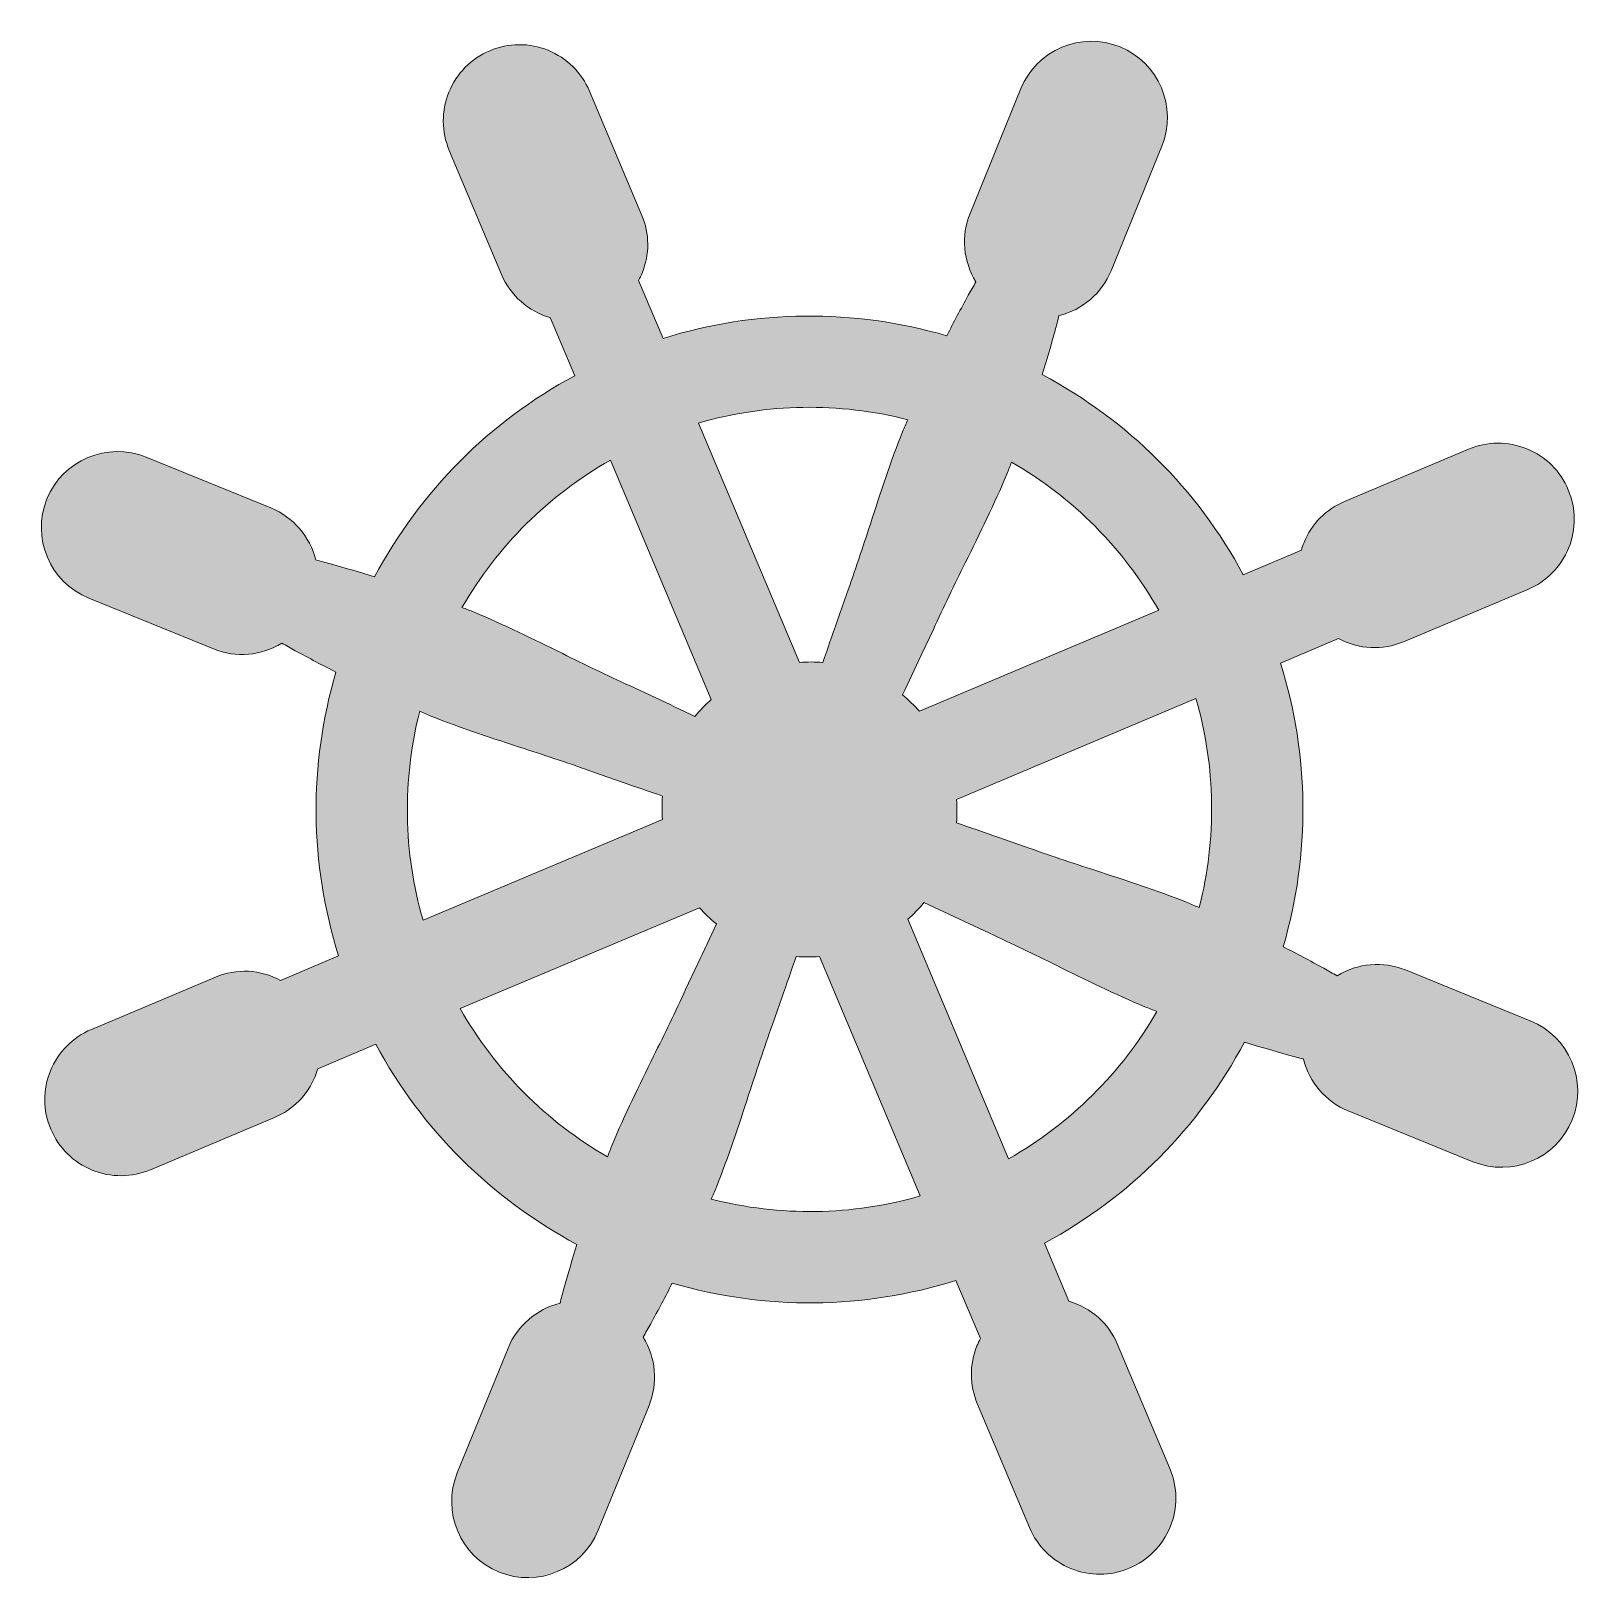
# Model space of a CAD drawing. Header units: inches. Extents: x 8.6 to 91.4, y 33.6 to 116.4.
import ezdxf

# ---------------------------------------------------------------- set-up
doc = ezdxf.new("R2010")
doc.units = ezdxf.units.IN
doc.header["$MEASUREMENT"] = 0
doc.layers.add('Layer 1', color=7, linetype='Continuous')

msp = doc.modelspace()

# ---------------------------------------------------------------- hatches: boundary and pattern name
at = {"layer": 'Layer 1', "true_color": 0xffffff}
h = msp.add_hatch(color=7, dxfattribs=at)
h.dxf.hatch_style = 2
edge = h.paths.add_edge_path()
edge.add_spline(control_points=[(88.326, 63.764), (88.326, 63.764), (81.695, 66.466), (81.695, 66.466), (80.495, 66.955), (79.148, 66.828), (78.055, 66.152), (77.824, 66.285), (77.592, 66.42), (77.344, 66.557), (76.612, 66.958), (75.897, 67.337), (75.188, 67.699), (76.633, 72.649), (76.587, 77.861), (75.047, 82.785), (75.047, 82.785), (78.131, 84.087), (78.131, 84.087), (79.202, 83.512), (80.463, 83.444), (81.59, 83.918), (81.59, 83.918), (88.188, 86.697), (88.188, 86.697), (89.184, 87.116), (89.957, 87.897), (90.366, 88.901), (90.774, 89.901), (90.766, 91.001), (90.345, 91.996), (89.929, 92.994), (89.145, 93.766), (88.144, 94.175), (87.14, 94.583), (86.042, 94.575), (85.047, 94.156), (85.047, 94.156), (78.449, 91.377), (78.449, 91.377), (77.465, 90.961), (76.697, 90.185), (76.295, 89.195), (76.24, 89.06), (76.195, 88.922), (76.155, 88.784), (76.155, 88.784), (73.067, 87.484), (73.067, 87.484), (70.617, 92.029), (66.923, 95.7), (62.374, 98.123), (62.607, 98.885), (62.837, 99.658), (63.059, 100.466), (63.133, 100.739), (63.203, 100.997), (63.266, 101.26), (64.513, 101.568), (65.543, 102.442), (66.032, 103.644), (66.032, 103.644), (68.733, 110.274), (68.733, 110.274), (69.575, 112.342), (68.578, 114.707), (66.511, 115.547), (64.446, 116.387), (62.078, 115.393), (61.237, 113.328), (61.237, 113.328), (58.537, 106.697), (58.537, 106.697), (58.048, 105.497), (58.174, 104.148), (58.849, 103.059), (58.717, 102.827), (58.583, 102.592), (58.443, 102.344), (58.043, 101.615), (57.664, 100.899), (57.302, 100.188), (52.353, 101.634), (47.143, 101.586), (42.213, 100.047), (42.213, 100.047), (40.914, 103.135), (40.914, 103.135), (40.985, 103.263), (41.047, 103.392), (41.101, 103.525), (41.506, 104.522), (41.499, 105.608), (41.085, 106.591), (41.085, 106.591), (38.307, 113.188), (38.307, 113.188), (37.887, 114.186), (37.104, 114.959), (36.102, 115.367), (35.102, 115.773), (34.001, 115.768), (33.004, 115.345), (32.01, 114.928), (31.237, 114.145), (30.829, 113.142), (30.421, 112.141), (30.428, 111.041), (30.847, 110.045), (30.847, 110.045), (33.626, 103.448), (33.626, 103.448), (34.101, 102.321), (35.051, 101.49), (36.22, 101.153), (36.22, 101.153), (37.52, 98.065), (37.52, 98.065), (32.975, 95.618), (29.304, 91.923), (26.878, 87.371), (26.12, 87.604), (25.343, 87.835), (24.537, 88.059), (24.265, 88.133), (24.004, 88.202), (23.745, 88.269), (23.437, 89.514), (22.56, 90.542), (21.36, 91.032), (21.36, 91.032), (14.729, 93.733), (14.729, 93.733), (12.662, 94.575), (10.296, 93.578), (9.456, 91.51), (8.614, 89.445), (9.611, 87.08), (11.678, 86.238), (11.678, 86.238), (18.309, 83.537), (18.309, 83.537), (19.509, 83.048), (20.855, 83.174), (21.947, 83.847), (22.178, 83.715), (22.414, 83.581), (22.66, 83.443), (23.393, 83.041), (24.107, 82.666), (24.819, 82.302), (23.37, 77.349), (23.42, 72.14), (24.96, 67.212), (24.96, 67.212), (21.872, 65.914), (21.872, 65.914), (20.804, 66.489), (19.542, 66.561), (18.413, 66.082), (18.413, 66.082), (11.816, 63.304), (11.816, 63.304), (10.822, 62.885), (10.047, 62.104), (9.638, 61.1), (9.233, 60.1), (9.238, 58.998), (9.659, 58.003), (10.076, 57.006), (10.859, 56.232), (11.862, 55.826), (12.863, 55.417), (13.964, 55.425), (14.959, 55.845), (14.959, 55.845), (21.557, 58.623), (21.557, 58.623), (22.542, 59.036), (23.304, 59.812), (23.71, 60.804), (23.764, 60.94), (23.81, 61.079), (23.854, 61.217), (23.854, 61.217), (26.938, 62.515), (26.938, 62.515), (29.388, 57.974), (33.083, 54.299), (37.635, 51.876), (37.4, 51.119), (37.167, 50.339), (36.943, 49.533), (36.87, 49.262), (36.803, 49.002), (36.736, 48.743), (35.491, 48.433), (34.461, 47.558), (33.973, 46.355), (33.973, 46.355), (31.275, 39.724), (31.275, 39.724), (30.431, 37.66), (31.429, 35.291), (33.494, 34.452), (35.562, 33.61), (37.927, 34.606), (38.768, 36.671), (38.768, 36.671), (41.469, 43.302), (41.469, 43.302), (41.956, 44.502), (41.832, 45.849), (41.155, 46.941), (41.291, 47.173), (41.424, 47.407), (41.559, 47.654), (41.961, 48.387), (42.339, 49.103), (42.701, 49.813), (47.656, 48.368), (52.861, 48.414), (57.79, 49.956), (57.79, 49.956), (59.09, 46.865), (59.09, 46.865), (59.021, 46.741), (58.961, 46.61), (58.905, 46.475), (58.5, 45.482), (58.507, 44.392), (58.924, 43.41), (58.924, 43.41), (61.699, 36.812), (61.699, 36.812), (62.119, 35.818), (62.903, 35.042), (63.904, 34.634), (64.905, 34.226), (66.001, 34.234), (67.001, 34.655), (67.995, 35.074), (68.77, 35.855), (69.179, 36.855), (69.587, 37.859), (69.579, 38.959), (69.16, 39.953), (69.16, 39.953), (66.381, 46.553), (66.381, 46.553), (65.907, 47.68), (64.956, 48.515), (63.786, 48.849), (63.786, 48.849), (62.488, 51.933), (62.488, 51.933), (67.03, 54.384), (70.704, 58.079), (73.127, 62.632), (73.888, 62.394), (74.664, 62.164), (75.47, 61.944), (75.739, 61.867), (76.004, 61.8), (76.261, 61.733), (76.571, 60.489), (77.449, 59.458), (78.648, 58.969), (78.648, 58.969), (85.279, 56.269), (85.279, 56.269), (87.347, 55.43), (89.712, 56.424), (90.553, 58.491), (91.387, 60.559), (90.394, 62.922), (88.326, 63.764)], knot_values=[0, 0, 0, 0, 1, 1, 1, 2, 2, 2, 3, 3, 3, 4, 4, 4, 5, 5, 5, 6, 6, 6, 7, 7, 7, 8, 8, 8, 9, 9, 9, 10, 10, 10, 11, 11, 11, 12, 12, 12, 13, 13, 13, 14, 14, 14, 15, 15, 15, 16, 16, 16, 17, 17, 17, 18, 18, 18, 19, 19, 19, 20, 20, 20, 21, 21, 21, 22, 22, 22, 23, 23, 23, 24, 24, 24, 25, 25, 25, 26, 26, 26, 27, 27, 27, 28, 28, 28, 29, 29, 29, 30, 30, 30, 31, 31, 31, 32, 32, 32, 33, 33, 33, 34, 34, 34, 35, 35, 35, 36, 36, 36, 37, 37, 37, 38, 38, 38, 39, 39, 39, 40, 40, 40, 41, 41, 41, 42, 42, 42, 43, 43, 43, 44, 44, 44, 45, 45, 45, 46, 46, 46, 47, 47, 47, 48, 48, 48, 49, 49, 49, 50, 50, 50, 51, 51, 51, 52, 52, 52, 53, 53, 53, 54, 54, 54, 55, 55, 55, 56, 56, 56, 57, 57, 57, 58, 58, 58, 59, 59, 59, 60, 60, 60, 61, 61, 61, 62, 62, 62, 63, 63, 63, 64, 64, 64, 65, 65, 65, 66, 66, 66, 67, 67, 67, 68, 68, 68, 69, 69, 69, 70, 70, 70, 71, 71, 71, 72, 72, 72, 73, 73, 73, 74, 74, 74, 75, 75, 75, 76, 76, 76, 77, 77, 77, 78, 78, 78, 79, 79, 79, 80, 80, 80, 81, 81, 81, 82, 82, 82, 83, 83, 83, 84, 84, 84, 85, 85, 85, 86, 86, 86, 87, 87, 87, 88, 88, 88, 89, 89, 89, 90, 90, 90, 91, 91, 91, 92, 92, 92, 92], degree=3, periodic=1)
edge = h.paths.add_edge_path()
edge.add_spline(control_points=[(56.585, 84.571), (57.127, 85.767), (57.715, 86.963), (58.286, 88.122), (59.047, 89.668), (59.839, 91.269), (60.494, 92.836), (60.579, 93.046), (60.656, 93.262), (60.745, 93.476), (64.013, 91.581), (66.699, 88.883), (68.572, 85.591), (68.572, 85.591), (55.841, 80.225), (55.841, 80.225), (55.565, 80.534), (55.273, 80.827), (54.947, 81.087), (55.282, 81.79), (55.612, 82.489), (55.945, 83.199), (55.945, 83.199), (56.585, 84.571), (56.585, 84.571)], knot_values=[0, 0, 0, 0, 1, 1, 1, 2, 2, 2, 3, 3, 3, 4, 4, 4, 5, 5, 5, 6, 6, 6, 7, 7, 7, 8, 8, 8, 8], degree=3, periodic=1)
edge = h.paths.add_edge_path()
edge.add_spline(control_points=[(55.221, 95.727), (55.13, 95.511), (55.034, 95.299), (54.948, 95.087), (54.326, 93.517), (53.77, 91.819), (53.236, 90.178), (52.838, 88.952), (52.419, 87.681), (51.969, 86.437), (51.969, 86.437), (51.472, 85.018), (51.472, 85.018), (51.215, 84.279), (50.963, 83.546), (50.711, 82.813), (50.294, 82.851), (49.883, 82.849), (49.474, 82.82), (49.474, 82.82), (44.105, 95.55), (44.105, 95.55), (47.748, 96.603), (51.555, 96.656), (55.221, 95.727)], knot_values=[0, 0, 0, 0, 1, 1, 1, 2, 2, 2, 3, 3, 3, 4, 4, 4, 5, 5, 5, 6, 6, 6, 7, 7, 7, 8, 8, 8, 8], degree=3, periodic=1)
edge = h.paths.add_edge_path()
edge.add_spline(control_points=[(39.412, 93.571), (39.412, 93.571), (44.774, 80.843), (44.774, 80.843), (44.466, 80.567), (44.175, 80.275), (43.91, 79.949), (43.211, 80.283), (42.508, 80.614), (41.801, 80.947), (41.801, 80.947), (40.426, 81.585), (40.426, 81.585), (39.234, 82.126), (38.038, 82.715), (36.879, 83.285), (35.329, 84.05), (33.728, 84.838), (32.163, 85.492), (31.954, 85.579), (31.736, 85.657), (31.523, 85.742), (33.416, 89.014), (36.116, 91.7), (39.412, 93.571)], knot_values=[0, 0, 0, 0, 1, 1, 1, 2, 2, 2, 3, 3, 3, 4, 4, 4, 5, 5, 5, 6, 6, 6, 7, 7, 7, 8, 8, 8, 8], degree=3, periodic=1)
edge = h.paths.add_edge_path()
edge.add_spline(control_points=[(29.275, 80.223), (29.488, 80.131), (29.703, 80.036), (29.915, 79.948), (31.483, 79.327), (33.18, 78.774), (34.823, 78.237), (36.051, 77.836), (37.319, 77.423), (38.562, 76.968), (38.562, 76.968), (39.979, 76.474), (39.979, 76.474), (40.721, 76.216), (41.451, 75.962), (42.186, 75.712), (42.149, 75.295), (42.153, 74.884), (42.181, 74.475), (42.181, 74.475), (29.45, 69.11), (29.45, 69.11), (28.399, 72.747), (28.345, 76.557), (29.275, 80.223)], knot_values=[0, 0, 0, 0, 1, 1, 1, 2, 2, 2, 3, 3, 3, 4, 4, 4, 5, 5, 5, 6, 6, 6, 7, 7, 7, 8, 8, 8, 8], degree=3, periodic=1)
edge = h.paths.add_edge_path()
edge.add_spline(control_points=[(43.415, 65.431), (42.871, 64.238), (42.283, 63.038), (41.712, 61.881), (40.949, 60.331), (40.163, 58.731), (39.505, 57.165), (39.42, 56.955), (39.34, 56.738), (39.256, 56.524), (35.986, 58.419), (33.296, 61.117), (31.429, 64.413), (31.429, 64.413), (44.156, 69.775), (44.156, 69.775), (44.433, 69.466), (44.726, 69.176), (45.05, 68.914), (44.716, 68.212), (44.385, 67.509), (44.057, 66.802), (44.057, 66.802), (43.415, 65.431), (43.415, 65.431)], knot_values=[0, 0, 0, 0, 1, 1, 1, 2, 2, 2, 3, 3, 3, 4, 4, 4, 5, 5, 5, 6, 6, 6, 7, 7, 7, 8, 8, 8, 8], degree=3, periodic=1)
edge = h.paths.add_edge_path()
edge.add_spline(control_points=[(44.78, 54.28), (44.866, 54.49), (44.967, 54.704), (45.055, 54.917), (45.673, 56.487), (46.229, 58.181), (46.765, 59.823), (47.166, 61.049), (47.581, 62.319), (48.031, 63.562), (48.031, 63.562), (48.527, 64.981), (48.527, 64.981), (48.786, 65.72), (49.038, 66.454), (49.288, 67.186), (49.706, 67.146), (50.12, 67.15), (50.529, 67.181), (50.529, 67.181), (55.893, 54.449), (55.893, 54.449), (52.253, 53.399), (48.443, 53.348), (44.78, 54.28)], knot_values=[0, 0, 0, 0, 1, 1, 1, 2, 2, 2, 3, 3, 3, 4, 4, 4, 5, 5, 5, 6, 6, 6, 7, 7, 7, 8, 8, 8, 8], degree=3, periodic=1)
edge = h.paths.add_edge_path()
edge.add_spline(control_points=[(60.589, 56.429), (60.589, 56.429), (55.223, 69.161), (55.223, 69.161), (55.535, 69.433), (55.825, 69.728), (56.087, 70.051), (56.789, 69.719), (57.49, 69.385), (58.199, 69.057), (58.199, 69.057), (59.569, 68.416), (59.569, 68.416), (60.764, 67.872), (61.962, 67.283), (63.12, 66.713), (64.67, 65.951), (66.271, 65.161), (67.836, 64.506), (68.043, 64.422), (68.262, 64.344), (68.476, 64.259), (66.582, 60.988), (63.882, 58.298), (60.589, 56.429)], knot_values=[0, 0, 0, 0, 1, 1, 1, 2, 2, 2, 3, 3, 3, 4, 4, 4, 5, 5, 5, 6, 6, 6, 7, 7, 7, 8, 8, 8, 8], degree=3, periodic=1)
edge = h.paths.add_edge_path()
edge.add_spline(control_points=[(70.725, 69.781), (70.509, 69.869), (70.295, 69.968), (70.084, 70.054), (68.517, 70.673), (66.819, 71.229), (65.178, 71.765), (63.95, 72.167), (62.679, 72.581), (61.439, 73.033), (61.439, 73.033), (60.019, 73.527), (60.019, 73.527), (59.283, 73.786), (58.547, 74.039), (57.815, 74.288), (57.849, 74.705), (57.849, 75.119), (57.822, 75.528), (57.822, 75.528), (70.55, 80.893), (70.55, 80.893), (71.601, 77.256), (71.653, 73.444), (70.725, 69.781)], knot_values=[0, 0, 0, 0, 1, 1, 1, 2, 2, 2, 3, 3, 3, 4, 4, 4, 5, 5, 5, 6, 6, 6, 7, 7, 7, 8, 8, 8, 8], degree=3, periodic=1)

# ---------------------------------------------------------------- linework, layer by layer
at = {"layer": 'Layer 1', "lineweight": 0}
for points, knots in [([(88.326, 63.764), (88.326, 63.764), (81.695, 66.466), (81.695, 66.466), (80.495, 66.955), (79.148, 66.828), (78.055, 66.152), (77.824, 66.285), (77.592, 66.42), (77.344, 66.557), (76.612, 66.958), (75.897, 67.337), (75.188, 67.699), (76.633, 72.649), (76.587, 77.861), (75.047, 82.785), (75.047, 82.785), (78.131, 84.087), (78.131, 84.087), (79.202, 83.512), (80.463, 83.444), (81.59, 83.918), (81.59, 83.918), (88.188, 86.697), (88.188, 86.697), (89.184, 87.116), (89.957, 87.897), (90.366, 88.901), (90.774, 89.901), (90.766, 91.001), (90.345, 91.996), (89.929, 92.994), (89.145, 93.766), (88.144, 94.175), (87.14, 94.583), (86.042, 94.575), (85.047, 94.156), (85.047, 94.156), (78.449, 91.377), (78.449, 91.377), (77.465, 90.961), (76.697, 90.185), (76.295, 89.195), (76.24, 89.06), (76.195, 88.922), (76.155, 88.784), (76.155, 88.784), (73.067, 87.484), (73.067, 87.484), (70.617, 92.029), (66.923, 95.7), (62.374, 98.123), (62.607, 98.885), (62.837, 99.658), (63.059, 100.466), (63.133, 100.739), (63.203, 100.997), (63.266, 101.26), (64.513, 101.568), (65.543, 102.442), (66.032, 103.644), (66.032, 103.644), (68.733, 110.274), (68.733, 110.274), (69.575, 112.342), (68.578, 114.707), (66.511, 115.547), (64.446, 116.387), (62.078, 115.393), (61.237, 113.328), (61.237, 113.328), (58.537, 106.697), (58.537, 106.697), (58.048, 105.497), (58.174, 104.148), (58.849, 103.059), (58.717, 102.827), (58.583, 102.592), (58.443, 102.344), (58.043, 101.615), (57.664, 100.899), (57.302, 100.188), (52.353, 101.634), (47.143, 101.586), (42.213, 100.047), (42.213, 100.047), (40.914, 103.135), (40.914, 103.135), (40.985, 103.263), (41.047, 103.392), (41.101, 103.525), (41.506, 104.522), (41.499, 105.608), (41.085, 106.591), (41.085, 106.591), (38.307, 113.188), (38.307, 113.188), (37.887, 114.186), (37.104, 114.959), (36.102, 115.367), (35.102, 115.773), (34.001, 115.768), (33.004, 115.345), (32.01, 114.928), (31.237, 114.145), (30.829, 113.142), (30.421, 112.141), (30.428, 111.041), (30.847, 110.045), (30.847, 110.045), (33.626, 103.448), (33.626, 103.448), (34.101, 102.321), (35.051, 101.49), (36.22, 101.153), (36.22, 101.153), (37.52, 98.065), (37.52, 98.065), (32.975, 95.618), (29.304, 91.923), (26.878, 87.371), (26.12, 87.604), (25.343, 87.835), (24.537, 88.059), (24.265, 88.133), (24.004, 88.202), (23.745, 88.269), (23.437, 89.514), (22.56, 90.542), (21.36, 91.032), (21.36, 91.032), (14.729, 93.733), (14.729, 93.733), (12.662, 94.575), (10.296, 93.578), (9.456, 91.51), (8.614, 89.445), (9.611, 87.08), (11.678, 86.238), (11.678, 86.238), (18.309, 83.537), (18.309, 83.537), (19.509, 83.048), (20.855, 83.174), (21.947, 83.847), (22.178, 83.715), (22.414, 83.581), (22.66, 83.443), (23.393, 83.041), (24.107, 82.666), (24.819, 82.302), (23.37, 77.349), (23.42, 72.14), (24.96, 67.212), (24.96, 67.212), (21.872, 65.914), (21.872, 65.914), (20.804, 66.489), (19.542, 66.561), (18.413, 66.082), (18.413, 66.082), (11.816, 63.304), (11.816, 63.304), (10.822, 62.885), (10.047, 62.104), (9.638, 61.1), (9.233, 60.1), (9.238, 58.998), (9.659, 58.003), (10.076, 57.006), (10.859, 56.232), (11.862, 55.826), (12.863, 55.417), (13.964, 55.425), (14.959, 55.845), (14.959, 55.845), (21.557, 58.623), (21.557, 58.623), (22.542, 59.036), (23.304, 59.812), (23.71, 60.804), (23.764, 60.94), (23.81, 61.079), (23.854, 61.217), (23.854, 61.217), (26.938, 62.515), (26.938, 62.515), (29.388, 57.974), (33.083, 54.299), (37.635, 51.876), (37.4, 51.119), (37.167, 50.339), (36.943, 49.533), (36.87, 49.262), (36.803, 49.002), (36.736, 48.743), (35.491, 48.433), (34.461, 47.558), (33.973, 46.355), (33.973, 46.355), (31.275, 39.724), (31.275, 39.724), (30.431, 37.66), (31.429, 35.291), (33.494, 34.452), (35.562, 33.61), (37.927, 34.606), (38.768, 36.671), (38.768, 36.671), (41.469, 43.302), (41.469, 43.302), (41.956, 44.502), (41.832, 45.849), (41.155, 46.941), (41.291, 47.173), (41.424, 47.407), (41.559, 47.654), (41.961, 48.387), (42.339, 49.103), (42.701, 49.813), (47.656, 48.368), (52.861, 48.414), (57.79, 49.956), (57.79, 49.956), (59.09, 46.865), (59.09, 46.865), (59.021, 46.741), (58.961, 46.61), (58.905, 46.475), (58.5, 45.482), (58.507, 44.392), (58.924, 43.41), (58.924, 43.41), (61.699, 36.812), (61.699, 36.812), (62.119, 35.818), (62.903, 35.042), (63.904, 34.634), (64.905, 34.226), (66.001, 34.234), (67.001, 34.655), (67.995, 35.074), (68.77, 35.855), (69.179, 36.855), (69.587, 37.859), (69.579, 38.959), (69.16, 39.953), (69.16, 39.953), (66.381, 46.553), (66.381, 46.553), (65.907, 47.68), (64.956, 48.515), (63.786, 48.849), (63.786, 48.849), (62.488, 51.933), (62.488, 51.933), (67.03, 54.384), (70.704, 58.079), (73.127, 62.632), (73.888, 62.394), (74.664, 62.164), (75.47, 61.944), (75.739, 61.867), (76.004, 61.8), (76.261, 61.733), (76.571, 60.489), (77.449, 59.458), (78.648, 58.969), (78.648, 58.969), (85.279, 56.269), (85.279, 56.269), (87.347, 55.43), (89.712, 56.424), (90.553, 58.491), (91.387, 60.559), (90.394, 62.922), (88.326, 63.764)], [0, 0, 0, 0, 1, 1, 1, 2, 2, 2, 3, 3, 3, 4, 4, 4, 5, 5, 5, 6, 6, 6, 7, 7, 7, 8, 8, 8, 9, 9, 9, 10, 10, 10, 11, 11, 11, 12, 12, 12, 13, 13, 13, 14, 14, 14, 15, 15, 15, 16, 16, 16, 17, 17, 17, 18, 18, 18, 19, 19, 19, 20, 20, 20, 21, 21, 21, 22, 22, 22, 23, 23, 23, 24, 24, 24, 25, 25, 25, 26, 26, 26, 27, 27, 27, 28, 28, 28, 29, 29, 29, 30, 30, 30, 31, 31, 31, 32, 32, 32, 33, 33, 33, 34, 34, 34, 35, 35, 35, 36, 36, 36, 37, 37, 37, 38, 38, 38, 39, 39, 39, 40, 40, 40, 41, 41, 41, 42, 42, 42, 43, 43, 43, 44, 44, 44, 45, 45, 45, 46, 46, 46, 47, 47, 47, 48, 48, 48, 49, 49, 49, 50, 50, 50, 51, 51, 51, 52, 52, 52, 53, 53, 53, 54, 54, 54, 55, 55, 55, 56, 56, 56, 57, 57, 57, 58, 58, 58, 59, 59, 59, 60, 60, 60, 61, 61, 61, 62, 62, 62, 63, 63, 63, 64, 64, 64, 65, 65, 65, 66, 66, 66, 67, 67, 67, 68, 68, 68, 69, 69, 69, 70, 70, 70, 71, 71, 71, 72, 72, 72, 73, 73, 73, 74, 74, 74, 75, 75, 75, 76, 76, 76, 77, 77, 77, 78, 78, 78, 79, 79, 79, 80, 80, 80, 81, 81, 81, 82, 82, 82, 83, 83, 83, 84, 84, 84, 85, 85, 85, 86, 86, 86, 87, 87, 87, 88, 88, 88, 89, 89, 89, 90, 90, 90, 91, 91, 91, 92, 92, 92, 92]), ([(55.221, 95.727), (55.13, 95.511), (55.034, 95.299), (54.948, 95.087), (54.326, 93.517), (53.77, 91.819), (53.236, 90.178), (52.838, 88.952), (52.419, 87.681), (51.969, 86.437), (51.969, 86.437), (51.472, 85.018), (51.472, 85.018), (51.215, 84.279), (50.963, 83.546), (50.711, 82.813), (50.294, 82.851), (49.883, 82.849), (49.474, 82.82), (49.474, 82.82), (44.105, 95.55), (44.105, 95.55), (47.748, 96.603), (51.555, 96.656), (55.221, 95.727)], [0, 0, 0, 0, 1, 1, 1, 2, 2, 2, 3, 3, 3, 4, 4, 4, 5, 5, 5, 6, 6, 6, 7, 7, 7, 8, 8, 8, 8]), ([(39.412, 93.571), (39.412, 93.571), (44.774, 80.843), (44.774, 80.843), (44.466, 80.567), (44.175, 80.275), (43.91, 79.949), (43.211, 80.283), (42.508, 80.614), (41.801, 80.947), (41.801, 80.947), (40.426, 81.585), (40.426, 81.585), (39.234, 82.126), (38.038, 82.715), (36.879, 83.285), (35.329, 84.05), (33.728, 84.838), (32.163, 85.492), (31.954, 85.579), (31.736, 85.657), (31.523, 85.742), (33.416, 89.014), (36.116, 91.7), (39.412, 93.571)], [0, 0, 0, 0, 1, 1, 1, 2, 2, 2, 3, 3, 3, 4, 4, 4, 5, 5, 5, 6, 6, 6, 7, 7, 7, 8, 8, 8, 8]), ([(56.585, 84.571), (57.127, 85.767), (57.715, 86.963), (58.286, 88.122), (59.047, 89.668), (59.839, 91.269), (60.494, 92.836), (60.579, 93.046), (60.656, 93.262), (60.745, 93.476), (64.013, 91.581), (66.699, 88.883), (68.572, 85.591), (68.572, 85.591), (55.841, 80.225), (55.841, 80.225), (55.565, 80.534), (55.273, 80.827), (54.947, 81.087), (55.282, 81.79), (55.612, 82.489), (55.945, 83.199), (55.945, 83.199), (56.585, 84.571), (56.585, 84.571)], [0, 0, 0, 0, 1, 1, 1, 2, 2, 2, 3, 3, 3, 4, 4, 4, 5, 5, 5, 6, 6, 6, 7, 7, 7, 8, 8, 8, 8]), ([(70.725, 69.781), (70.509, 69.869), (70.295, 69.968), (70.084, 70.054), (68.517, 70.673), (66.819, 71.229), (65.178, 71.765), (63.95, 72.167), (62.679, 72.581), (61.439, 73.033), (61.439, 73.033), (60.019, 73.527), (60.019, 73.527), (59.283, 73.786), (58.547, 74.039), (57.815, 74.288), (57.849, 74.705), (57.849, 75.119), (57.822, 75.528), (57.822, 75.528), (70.55, 80.893), (70.55, 80.893), (71.601, 77.256), (71.653, 73.444), (70.725, 69.781)], [0, 0, 0, 0, 1, 1, 1, 2, 2, 2, 3, 3, 3, 4, 4, 4, 5, 5, 5, 6, 6, 6, 7, 7, 7, 8, 8, 8, 8]), ([(29.275, 80.223), (29.488, 80.131), (29.703, 80.036), (29.915, 79.948), (31.483, 79.327), (33.18, 78.774), (34.823, 78.237), (36.051, 77.836), (37.319, 77.423), (38.562, 76.968), (38.562, 76.968), (39.979, 76.474), (39.979, 76.474), (40.721, 76.216), (41.451, 75.962), (42.186, 75.712), (42.149, 75.295), (42.153, 74.884), (42.181, 74.475), (42.181, 74.475), (29.45, 69.11), (29.45, 69.11), (28.399, 72.747), (28.345, 76.557), (29.275, 80.223)], [0, 0, 0, 0, 1, 1, 1, 2, 2, 2, 3, 3, 3, 4, 4, 4, 5, 5, 5, 6, 6, 6, 7, 7, 7, 8, 8, 8, 8]), ([(43.415, 65.431), (42.871, 64.238), (42.283, 63.038), (41.712, 61.881), (40.949, 60.331), (40.163, 58.731), (39.505, 57.165), (39.42, 56.955), (39.34, 56.738), (39.256, 56.524), (35.986, 58.419), (33.296, 61.117), (31.429, 64.413), (31.429, 64.413), (44.156, 69.775), (44.156, 69.775), (44.433, 69.466), (44.726, 69.176), (45.05, 68.914), (44.716, 68.212), (44.385, 67.509), (44.057, 66.802), (44.057, 66.802), (43.415, 65.431), (43.415, 65.431)], [0, 0, 0, 0, 1, 1, 1, 2, 2, 2, 3, 3, 3, 4, 4, 4, 5, 5, 5, 6, 6, 6, 7, 7, 7, 8, 8, 8, 8]), ([(60.589, 56.429), (60.589, 56.429), (55.223, 69.161), (55.223, 69.161), (55.535, 69.433), (55.825, 69.728), (56.087, 70.051), (56.789, 69.719), (57.49, 69.385), (58.199, 69.057), (58.199, 69.057), (59.569, 68.416), (59.569, 68.416), (60.764, 67.872), (61.962, 67.283), (63.12, 66.713), (64.67, 65.951), (66.271, 65.161), (67.836, 64.506), (68.043, 64.422), (68.262, 64.344), (68.476, 64.259), (66.582, 60.988), (63.882, 58.298), (60.589, 56.429)], [0, 0, 0, 0, 1, 1, 1, 2, 2, 2, 3, 3, 3, 4, 4, 4, 5, 5, 5, 6, 6, 6, 7, 7, 7, 8, 8, 8, 8]), ([(44.78, 54.28), (44.866, 54.49), (44.967, 54.704), (45.055, 54.917), (45.673, 56.487), (46.229, 58.181), (46.765, 59.823), (47.166, 61.049), (47.581, 62.319), (48.031, 63.562), (48.031, 63.562), (48.527, 64.981), (48.527, 64.981), (48.786, 65.72), (49.038, 66.454), (49.288, 67.186), (49.706, 67.146), (50.12, 67.15), (50.529, 67.181), (50.529, 67.181), (55.893, 54.449), (55.893, 54.449), (52.253, 53.399), (48.443, 53.348), (44.78, 54.28)], [0, 0, 0, 0, 1, 1, 1, 2, 2, 2, 3, 3, 3, 4, 4, 4, 5, 5, 5, 6, 6, 6, 7, 7, 7, 8, 8, 8, 8])]:
    msp.add_open_spline(points, degree=3, knots=knots, dxfattribs=at)

doc.saveas('drawing.dxf')
